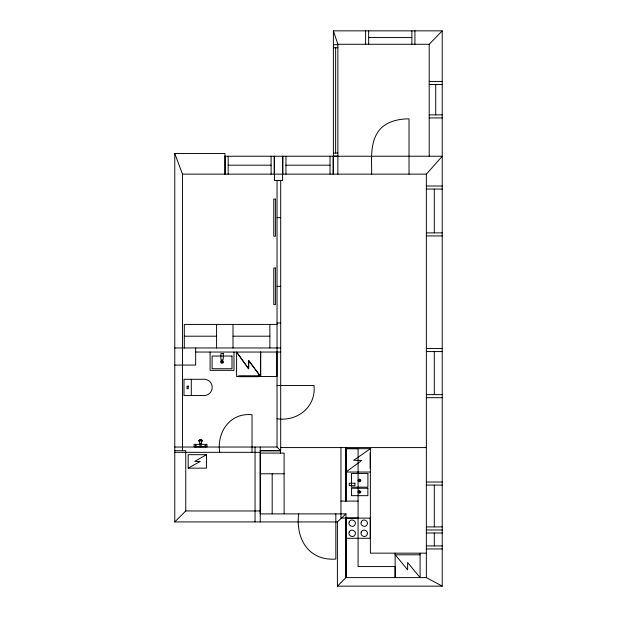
<?xml version="1.0" encoding="UTF-8"?>
<svg xmlns="http://www.w3.org/2000/svg" width="617" height="617" viewBox="0 0 617 617"><rect width="100%" height="100%" fill="white"/><g stroke="black" fill="none" stroke-linecap="round" stroke-linejoin="round"><path stroke-width="0.93" d="M333.396 174.141L333.396 30.85L442.227 30.85L442.227 586.15L426.362 577.605L345.944 577.605L345.952 513.892L337.406 521.928L337.406 586.15L345.952 577.605L345.983 518.064M358.091 480.234L359.264 479.062L360.945 480.234L359.765 481.908L358.091 480.736M358.091 491.71L359.264 490.538L360.945 491.71L359.765 493.384L358.091 492.212M426.362 577.605L426.362 174.141L442.227 156.232L224.935 156.232M429.208 156.232L429.208 44.27L442.227 30.85M224.935 174.141L224.935 153.494L174.773 153.494L174.773 521.928L185.748 510.961L260.227 510.961M426.362 553.171L370.37 553.156L370.37 448.69L353.649 460.367L361.786 460.367L345.96 472.036L370.37 472.036M206.471 454.683L194.702 461.416L200.278 461.416L188.177 468.156L188.177 454.683L206.471 454.683L206.471 468.156L188.177 468.156M191.301 395.566L201.782 395.52C215.58 397.055 215.688 377.635 201.782 379.293L183.989 379.293L183.989 395.566L191.301 395.566L191.301 379.293M368.665 37.56L411.871 37.56M333.396 30.85L337.869 44.27L429.208 44.27M333.396 44.709L337.869 44.709M333.396 47.756L337.869 47.756M429.208 81.436L442.227 81.436M429.208 84.483L442.227 84.483M429.208 114.862L442.227 114.862M429.208 117.924L442.227 117.924M333.396 153.07L337.869 153.07M333.396 156.124L337.869 156.124M228.174 165.186L271.11 165.186M285.933 165.186L330.041 165.186M174.773 153.494L182.47 174.141L426.362 174.141M277.033 180.526L280.696 180.526M426.362 186.002L442.227 186.002M426.362 189.057L442.227 189.057M277.033 217.654L280.696 217.654M426.362 232.879L442.227 232.879M426.362 235.925L442.227 235.925M277.033 286.342L280.696 286.342M277.033 322.992L280.696 322.992M277.041 324.426L184.306 324.426L184.306 347.973M184.306 336.203L216.582 336.203M233.002 336.196L269.868 336.196M174.773 347.973L280.696 347.973M426.362 348.52L442.227 348.52M426.362 351.574L442.227 351.574M195.666 352.045L280.696 352.045M174.773 365.079L195.666 365.079L195.666 347.973M237.661 376.239L259.464 376.239M260.536 376.486L236.589 376.486L236.589 352.076L248.566 368.75L248.566 360.536L260.536 376.486L260.536 352.076M277.033 385.486L314.014 385.486C316.243 406.973 297.479 421.696 277.033 418.796M426.362 394.633L442.227 394.633M426.362 397.687L442.227 397.687M200.016 443.577L201.111 443.577M200.016 444.348L194.116 444.348L194.116 446.831L206.973 446.831L206.973 444.348L201.111 444.348M174.773 447.04L277.033 447.04L280.696 450.695L260.227 450.695M280.696 447.58L426.362 447.58M370.37 448.69L345.944 448.69L345.828 501.081L345.828 447.58M174.773 450.695L185.748 450.695L185.748 510.961M174.773 452.33L260.227 452.33M260.251 473.794L284.113 473.794M426.362 482.024L442.227 482.024M426.362 485.078L442.227 485.078M340.946 501.081L358.091 501.081M260.227 513.892L345.952 513.892M358.076 518.056L340.946 518.064L340.946 447.58M174.773 521.928L337.406 521.928M426.362 526.903L442.227 526.903M426.362 529.957L442.227 529.957M426.362 533.003L442.227 533.003M426.362 545.914L442.227 545.914M426.362 548.968L442.227 548.968M395.142 554.799L420.092 554.799M337.406 586.15L442.227 586.15M395.142 554.683L407.613 569.815L407.613 562.488L420.092 577.581L420.092 553.171M260.736 376.648L248.759 360.559L248.759 368.889L236.789 352.276M345.859 518.056L345.952 577.605M435.718 84.483L435.718 114.862M434.299 189.057L434.299 232.879M434.299 351.574L434.299 394.633M434.299 485.078L434.299 526.903M434.299 533.003L434.299 545.914M414.925 30.85L414.925 44.27M411.871 30.85L411.871 44.27M409.025 174.141L409.025 118.865C399.029 118.857 388.448 121.125 380.998 128.205C369.359 140.437 371.789 158.77 371.658 174.141M395.142 553.156L395.142 577.581L395.142 566.568L358.076 566.568L358.091 448.644L345.89 448.644L345.89 501.081M370.208 452.662L370.208 468.141M368.665 30.85L368.665 44.27M365.611 30.85L365.611 44.27M337.869 44.27L337.869 174.141M335.833 513.892L335.833 559.071C308.593 561.054 295.458 538.656 298.69 513.892M335.633 47.756L335.633 153.07M333.095 156.232L333.095 174.141M330.041 156.232L330.041 174.141M285.933 156.232L285.933 174.141M284.113 513.845L284.098 453.094L260.258 453.094L260.251 513.845M282.879 156.232L282.879 174.141M282.594 156.232L282.594 180.503L274.457 180.503L274.457 156.232M280.696 180.503L280.696 450.695M280.558 453.094L280.558 450.734L260.428 450.734L260.428 453.094M277.033 180.503L277.033 447.04M276.948 352.076L276.948 376.486L260.736 376.486L260.736 352.076M274.164 156.232L274.164 174.141M272.182 473.802L272.182 513.845M271.11 156.232L271.11 174.141M269.868 324.419L269.868 347.973M260.227 447.04L260.227 521.928M255.045 447.04L255.045 521.928M252.029 452.33L252.029 414.732C230.203 412.411 216.567 432.093 219.729 452.33M233.997 352.091L233.997 370.347L210.096 370.347L210.096 352.091M233.002 324.403L233.002 347.965M228.174 156.232L228.174 174.141M225.12 156.232L225.12 174.141M216.582 324.403L216.582 347.973M205.669 444.348L205.669 446.831M201.111 446.831L201.111 443.33L202.229 440.739L202.067 440.091L200.687 439.505L199.707 439.589L198.89 440.739L200.016 443.33L200.016 446.831M195.496 444.348L195.496 446.831M195.458 444.348L195.458 446.831M182.47 174.141L182.47 450.695M361.215 521.913C359.487 525.622 365.696 528.437 367.215 524.45C368.951 520.74 362.734 517.918 361.215 521.913M361.215 532.047C359.487 535.749 365.696 538.572 367.215 534.577C368.951 530.875 362.734 528.052 361.215 532.047M349.16 521.913C347.433 525.615 353.641 528.437 355.161 524.45C356.896 520.74 350.68 517.918 349.16 521.913M349.16 532.047C347.433 535.749 353.641 538.572 355.161 534.577C356.896 530.875 350.68 528.052 349.16 532.047M221.04 360.883L220.624 361.639L221.04 362.896L221.796 363.313L223.053 362.896L223.47 362.14L223.053 360.883L222.297 360.467L221.04 360.883M221.472 361.315L221.472 362.464L222.621 362.464L222.621 361.315L221.472 361.315M358.94 479.91L358.94 481.059L360.089 481.059L360.089 479.91L358.94 479.91M358.94 491.387L358.94 492.536L360.089 492.536L360.089 491.387L358.94 491.387M198.929 440.785C205.268 442.119 200.764 438.618 198.929 440.785M205.16 445.767C204.428 445.135 206.433 445.567 205.16 445.767M195.628 445.52L196.106 445.813L195.628 445.52M275.406 199.09L273.778 199.09L273.778 236.218L275.406 236.218L275.406 199.09M275.406 268.017L273.778 268.017L273.778 304.667L275.406 304.667L275.406 268.017M223.292 353.61L220.855 353.61L220.855 359.31L223.292 359.31L223.292 353.61M232.007 356.04L212.086 356.04L212.086 368.735L232.007 368.735L232.007 356.04M258.623 375.992L238.902 375.992L238.902 376.686L258.623 376.686L258.623 375.992M188.254 386.134L187.028 386.134L187.028 388.718L188.254 388.718L188.254 386.134M367.902 473.447L351.482 473.447L351.482 487.152L367.902 487.152L367.902 473.447M354.929 483.227L349.237 483.227L349.237 485.672L354.929 485.672L354.929 483.227M367.863 488.263L351.435 488.263L351.435 495.667L367.863 495.667L367.863 488.263M370.246 518.118L346.091 518.118L346.091 538.294L370.246 538.294L370.246 518.118"/></g></svg>
